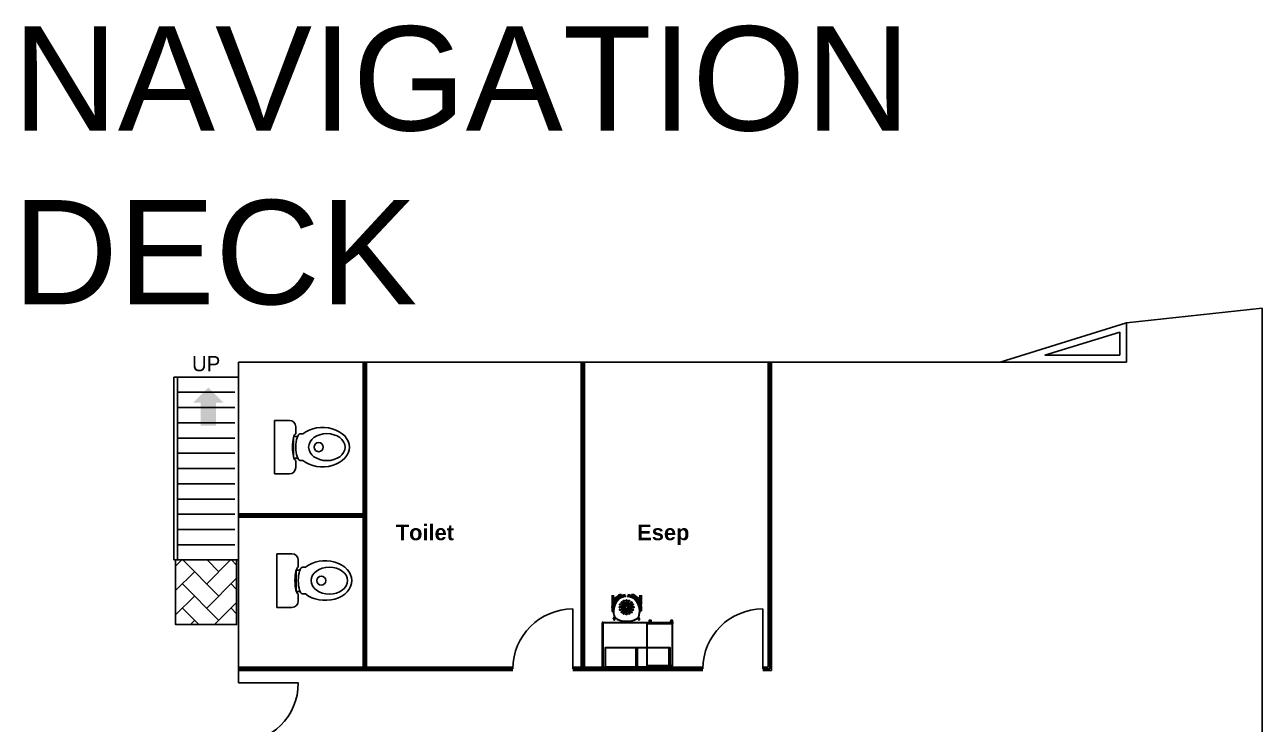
# Model space of a CAD drawing. Header units: millimetres. Extents: x 2592 to 2762, y 1632 to 1753.
# Drawn here: x 2661.86 to 2680.2, y 1671.31 to 1681.67 of the extents above; entities that cross this region are included whole.
import ezdxf

# ---------------------------------------------------------------- set-up
doc = ezdxf.new("R2010")
doc.units = ezdxf.units.MM
for name, color, linetype in [('-1', 7, 'Continuous'), ('01', 7, 'Continuous'), ('1.Garis Benda', 7, 'Continuous'), ('15', 7, 'Continuous'), ('Layer3', 7, 'Continuous'), ('tangki', 7, 'Continuous')]:
    doc.layers.add(name, color=color, linetype=linetype)
doc.layers.add('FURNITURE', color=7, linetype='Continuous', lineweight=30)
doc.layers.add('Layer4', color=7, linetype='Continuous', lineweight=30)
doc.styles.add('holek', font='', dxfattribs={"height": 2})
doc.styles.get("Standard").update_dxf_attribs({"font": 'Arial.ttf'})
doc.styles.get('holek').set_extended_font_data('Vani')

# ---------------------------------------------------------------- blocks, each defined once
blk = doc.blocks.new('toilet')
at = {"linetype": 'Continuous'}
for p, q in [((10827.09, -58.56), (10825.69, -58.56)), ((10827.09, -61.06), (10827.09, -58.56)), ((10824.43, -59.81), (10824.69, -59.81)), ((10825.28, -60.04), (10824.93, -60.04)), ((10825.09, -59.81), (10825.09, -59.16)), ((10825.3, -62), (10825.3, -60.12)), ((10827.09, -61.06), (10827.09, -63.56)), ((10824.43, -62.31), (10824.69, -62.31)), ((10825.29, -62.04), (10824.94, -62.04)), ((10825.09, -62.31), (10825.09, -62.96)), ((10827.09, -63.56), (10825.69, -63.56))]:
    blk.add_line(p, q, dxfattribs=at)
for centre, start, end in [((10825.69, -59.16), 90, 180), ((10825.69, -62.96), 180, 270)]:
    blk.add_arc(centre, 0.6, start, end, dxfattribs=at)
for centre, major_axis, ratio, start_param in [((10822.59, -61.06), (-2.5, 0), 0.738645, 3.885156), ((10824.69, -61.06), (0, 1.25), 0.32, 4.712389), ((10825.09, -61.06), (0, 1.25), 0.249973, 4.712389)]:
    blk.add_ellipse(centre, major_axis=major_axis, ratio=ratio, start_param=start_param, end_param=6.283185, dxfattribs=at)
at = {"linetype": 'Continuous', "extrusion": (0, 0, -1)}
for centre, major_axis, ratio, start_param in [((10822.59, -61.06), (-2.5, 0), 0.738645, 3.885156), ((10824.69, -61.06), (0, -1.25), 0.32, 4.712389), ((10825.09, -61.06), (0, -1.25), 0.249973, 4.712389)]:
    blk.add_ellipse(centre, major_axis=major_axis, ratio=ratio, start_param=start_param, end_param=6.283185, dxfattribs=at)
at = {"layer": '1.Garis Benda', "linetype": 'Continuous'}
blk.add_ellipse((10822.19, -61.06), major_axis=(-1.7, 0), ratio=0.741182, start_param=3.141593, end_param=6.283185, dxfattribs=at)
at = {"layer": '1.Garis Benda', "linetype": 'Continuous', "extrusion": (0, 0, -1)}
blk.add_ellipse((10822.19, -61.06), major_axis=(-1.7, 0), ratio=0.741182, start_param=3.141593, end_param=6.283185, dxfattribs=at)
at = {"layer": 'tangki', "color": 2, "ltscale": 0.6}
blk.add_circle((10822.95, -61.06), 0.423, dxfattribs=at)

msp = doc.modelspace()

# ---------------------------------------------------------------- hatches: boundary and pattern name
at = {"layer": '01'}
h = msp.add_hatch(dxfattribs=at)
h.set_pattern_fill('AR-HBONE', color=2, scale=0.0637, style=0)
h.set_pattern_definition([(45, (1838.6544, 1649.24685), (5e-16, 0.36034235), [0.76440155, -0.25480052]), (135, (1838.83457, 1649.42703), (5e-16, 0.36034235), [0.76440155, -0.25480052])])
h.paths.add_polyline_path([(2665.002, 1672.787), (2665.002, 1673.744), (2664.099, 1673.744), (2664.099, 1672.787)])
at = {"layer": 'Layer4'}
msp.add_hatch(color=256, dxfattribs=at).paths.add_polyline_path([(2664.469, 1675.734), (2664.695, 1675.734), (2664.695, 1676.073), (2664.808, 1676.073), (2664.582, 1676.299), (2664.356, 1676.073), (2664.469, 1676.073)])

# ---------------------------------------------------------------- linework, layer by layer
at = {"layer": '-1', "color": 7}
msp.add_line((2680.202, 1677.477), (2680.202, 1658.327), dxfattribs=at)
for points in [[(2669.984, 1672.132), (2669.984, 1673.018, 0.413453), (2669.096, 1672.132)], [(2672.799, 1672.132), (2672.799, 1673.018, 0.413453), (2671.911, 1672.132)], [(2665.03, 1671.922), (2665.916, 1671.922, -0.413453), (2665.03, 1671.034)]]:
    msp.add_lwpolyline(points, format="xyb", dxfattribs=at)
for p, q in [((2678.189, 1677.256), (2676.317, 1676.677)), ((2678.089, 1677.121), (2676.978, 1676.777)), ((2678.089, 1676.777), (2678.089, 1677.121)), ((2678.189, 1676.677), (2678.189, 1677.256)), ((2666.878, 1676.677), (2666.878, 1672.132)), ((2666.928, 1676.677), (2666.928, 1672.132)), ((2670.107, 1672.132), (2670.107, 1676.677)), ((2670.157, 1672.132), (2670.157, 1676.677)), ((2672.881, 1676.68), (2672.881, 1672.157)), ((2672.931, 1676.68), (2672.931, 1672.107)), ((2665.03, 1674.43), (2666.928, 1674.43)), ((2665.03, 1674.38), (2666.928, 1674.38)), ((2665.03, 1672.157), (2669.096, 1672.157)), ((2669.984, 1672.157), (2671.911, 1672.157)), ((2672.881, 1672.157), (2672.799, 1672.157)), ((2665.03, 1672.107), (2669.096, 1672.107)), ((2669.984, 1672.107), (2671.911, 1672.107)), ((2672.931, 1672.107), (2672.799, 1672.107))]:
    msp.add_line(p, q)
at = {"color": 0}
msp.add_line((2664.071, 1674.409), (2664.071, 1673.744), dxfattribs=at)
for points in [[(2664.071, 1676.454), (2664.071, 1674.409)], [(2665.03, 1676.454), (2664.071, 1676.454)], [(2664.127, 1676.454), (2664.127, 1674.999)], [(2664.127, 1676.228), (2664.974, 1676.228)], [(2664.127, 1676.002), (2664.974, 1676.002)], [(2664.127, 1676.002), (2664.974, 1676.002)], [(2664.127, 1675.776), (2664.974, 1675.776)], [(2664.127, 1675.551), (2664.974, 1675.551)], [(2664.127, 1675.325), (2664.127, 1673.744)], [(2664.127, 1675.325), (2664.974, 1675.325)], [(2664.127, 1675.099), (2664.974, 1675.099)], [(2664.127, 1674.873), (2664.974, 1674.873)], [(2664.127, 1674.647), (2664.974, 1674.647)], [(2664.071, 1674.409), (2664.071, 1673.744)], [(2664.127, 1674.421), (2664.974, 1674.421)], [(2664.127, 1674.195), (2664.974, 1674.195)], [(2664.127, 1673.97), (2664.974, 1673.97)], [(2664.071, 1673.744), (2665.03, 1673.744)]]:
    msp.add_lwpolyline(points)
at = {"color": 2}
msp.add_lwpolyline([(2664.099, 1673.744), (2665.002, 1673.744), (2665.002, 1672.787), (2664.099, 1672.787)], close=True, dxfattribs=at)
at = {"layer": 'FURNITURE', "color": 3, "ltscale": 0.1}
for p, q in [((2670.567, 1673.224), (2670.567, 1673.086)), ((2670.584, 1673.224), (2670.584, 1673.134)), ((2670.59, 1673.072), (2670.604, 1673.072)), ((2670.594, 1673.089), (2670.611, 1673.089)), ((2670.971, 1673.089), (2670.953, 1673.089)), ((2670.974, 1673.072), (2670.96, 1673.072)), ((2670.98, 1673.224), (2670.98, 1673.134)), ((2670.997, 1673.224), (2670.997, 1673.086)), ((2670.586, 1673.043), (2670.564, 1673.043)), ((2670.567, 1673.043), (2670.567, 1672.991)), ((2670.584, 1673.043), (2670.584, 1672.991)), ((2670.59, 1672.868), (2670.604, 1672.902)), ((2670.606, 1672.862), (2670.616, 1672.886)), ((2670.697, 1673.06), (2670.697, 1673.06)), ((2670.958, 1672.862), (2670.948, 1672.886)), ((2670.974, 1672.868), (2670.96, 1672.902)), ((2670.978, 1673.043), (2671, 1673.043)), ((2670.98, 1673.043), (2670.98, 1672.991)), ((2670.997, 1673.043), (2670.997, 1672.991))]:
    msp.add_line(p, q, dxfattribs=at)
at = {"layer": 'FURNITURE', "color": 3}
msp.add_line((2670.435, 1672.818), (2671.476, 1672.818), dxfattribs=at)
at = {"layer": 'FURNITURE', "color": 3, "ltscale": 0.1, "flags": 128}
for points in [[(2670.418, 1672.818), (2670.418, 1672.157), (2670.435, 1672.157), (2670.435, 1672.818)], [(2671.459, 1672.801), (2671.459, 1672.175), (2671.089, 1672.175), (2671.089, 1672.801)], [(2671.457, 1672.802), (2671.091, 1672.802), (2671.091, 1672.818), (2671.457, 1672.818)], [(2671.423, 1672.157), (2670.471, 1672.157), (2670.471, 1672.448), (2671.423, 1672.448)]]:
    msp.add_lwpolyline(points, close=True, dxfattribs=at)
at = {"layer": 'FURNITURE', "color": 3, "ltscale": 0.1}
for points in [[(2671.144, 1672.839), (2671.144, 1672.845), (2671.118, 1672.845), (2671.118, 1672.839)], [(2671.118, 1672.823), (2671.118, 1672.818), (2671.144, 1672.818)], [(2671.144, 1672.818), (2671.144, 1672.823)], [(2671.461, 1672.839), (2671.461, 1672.845), (2671.435, 1672.845), (2671.435, 1672.839)], [(2671.435, 1672.823), (2671.435, 1672.818), (2671.461, 1672.818)]]:
    msp.add_lwpolyline(points, dxfattribs=at)
at = {"layer": 'FURNITURE', "color": 3, "ltscale": 0.1, "flags": 128}
for points in [[(2670.922, 1672.157), (2670.922, 1672.448), (2670.938, 1672.448), (2670.938, 1672.157)], [(2671.406, 1672.448), (2671.406, 1672.157)]]:
    msp.add_lwpolyline(points, dxfattribs=at)
at = {"layer": 'FURNITURE', "color": 3, "ltscale": 0.1}
for centre, radius in [((2670.688, 1673.083), 0.00705), ((2670.71, 1673.116), 0.00705), ((2670.712, 1673.073), 0.00308), ((2670.728, 1673.098), 0.00308), ((2670.728, 1673.066), 0.00308), ((2670.743, 1673.138), 0.00705), ((2670.741, 1673.085), 0.00308), ((2670.753, 1673.114), 0.00308), ((2670.753, 1673.073), 0.00308), ((2670.76, 1673.098), 0.00308), ((2670.767, 1673.081), 0.00308), ((2670.769, 1673.063), 0.00308), ((2670.782, 1673.145), 0.00705), ((2670.782, 1673.12), 0.00308), ((2670.782, 1673.102), 0.00308), ((2670.782, 1673.085), 0.00308), ((2670.782, 1673.067), 0.00308), ((2670.796, 1673.063), 0.00308), ((2670.798, 1673.081), 0.00308), ((2670.804, 1673.098), 0.00308), ((2670.811, 1673.114), 0.00308), ((2670.811, 1673.073), 0.00308), ((2670.821, 1673.138), 0.00705), ((2670.823, 1673.085), 0.00308), ((2670.836, 1673.098), 0.00308), ((2670.836, 1673.066), 0.00308), ((2670.854, 1673.116), 0.00705), ((2670.852, 1673.073), 0.00308), ((2670.876, 1673.083), 0.00705), ((2670.681, 1673.044), 0.00705), ((2670.688, 1673.005), 0.00705), ((2670.706, 1673.044), 0.00308), ((2670.71, 1672.972), 0.00705), ((2670.712, 1673.015), 0.00308), ((2670.724, 1673.044), 0.00308), ((2670.728, 1672.99), 0.00308), ((2670.729, 1673.022), 0.00308), ((2670.743, 1672.95), 0.00705), ((2670.742, 1673.044), 0.00308), ((2670.741, 1673.003), 0.00308), ((2670.745, 1673.06), 0.00308), ((2670.745, 1673.029), 0.00308), ((2670.753, 1673.015), 0.00308), ((2670.753, 1672.974), 0.00308), ((2670.76, 1673.051), 0.00308), ((2670.76, 1673.037), 0.00308), ((2670.76, 1672.99), 0.00308), ((2670.767, 1673.007), 0.00308), ((2670.769, 1673.025), 0.00308), ((2670.782, 1672.943), 0.00705), ((2670.782, 1673.021), 0.00308), ((2670.782, 1673.003), 0.00308), ((2670.782, 1672.986), 0.00308), ((2670.782, 1672.968), 0.00308), ((2670.796, 1673.025), 0.00308), ((2670.798, 1673.007), 0.00308), ((2670.804, 1673.051), 0.00308), ((2670.804, 1673.037), 0.00308), ((2670.804, 1672.99), 0.00308), ((2670.811, 1673.015), 0.00308), ((2670.811, 1672.974), 0.00308), ((2670.821, 1672.95), 0.00705), ((2670.82, 1673.06), 0.00308), ((2670.82, 1673.029), 0.00308), ((2670.823, 1673.044), 0.00308), ((2670.823, 1673.003), 0.00308), ((2670.836, 1673.022), 0.00308), ((2670.836, 1672.99), 0.00308), ((2670.84, 1673.044), 0.00308), ((2670.854, 1672.972), 0.00705), ((2670.852, 1673.015), 0.00308), ((2670.858, 1673.044), 0.00308), ((2670.876, 1673.005), 0.00705), ((2670.883, 1673.044), 0.00705)]:
    msp.add_circle(centre, radius, dxfattribs=at)
for centre, radius, start, end in [((2670.761, 1673.045), 0.198, 134.2199, 179.913), ((2670.761, 1673.045), 0.173, 90, 179.9002), ((2670.838, 1672.984), 0.25, 135.0946, 193.5241), ((2670.796, 1673.04), 0.208, 161.6913, 174.2418), ((2670.792, 1673.036), 0.206, 146.8476, 160.5008), ((2670.777, 1673.041), 0.19, 128.9415, 145.5767), ((2670.761, 1673.045), 0.198, 107.1401, 134.2199), ((2670.762, 1673.06), 0.166, 89.7081, 129.0055), ((2670.773, 1673.024), 0.176, 103.8294, 129.5548), ((2670.773, 1673.048), 0.154, 89.7651, 105.9386), ((2670.791, 1673.048), 0.154, 74.0614, 90.2349), ((2670.802, 1673.06), 0.166, 50.9945, 90.2919), ((2670.803, 1673.045), 0.173, 0.0998, 90), ((2670.791, 1673.024), 0.176, 50.4452, 76.1706), ((2670.803, 1673.045), 0.198, 45.7801, 72.8599), ((2670.726, 1672.984), 0.25, 346.4759, 44.9054), ((2670.788, 1673.041), 0.19, 34.4233, 51.0585), ((2670.803, 1673.045), 0.198, 0.087, 45.7801), ((2670.772, 1673.036), 0.206, 19.4992, 33.1524), ((2670.768, 1673.04), 0.208, 5.7582, 18.3087), ((2670.564, 1673.045), 0.00176, 179.9113, 270), ((2670.575, 1672.991), 0.00837, 180, 0), ((2670.586, 1673.045), 0.00176, 270, 359.9002), ((2671.313, 1673.003), 0.727, 175.4451, 176.8033), ((2670.681, 1672.946), 0.0881, 193.5241, 245.2134), ((2670.884, 1672.946), 0.0881, 294.7866, 346.4759), ((2670.251, 1673.003), 0.727, 3.1967, 4.5549), ((2670.978, 1673.045), 0.00176, 180.0998, 270), ((2670.989, 1672.991), 0.00837, 180, 0), ((2671, 1673.045), 0.00176, 270, 359.9002), ((2670.598, 1672.865), 0.00837, 157.387, 337.387), ((2670.598, 1672.865), 0.00837, 157.387, 337.387), ((2670.774, 1673.148), 0.31, 245.2134, 271.542), ((2670.79, 1673.148), 0.31, 268.458, 294.7866), ((2670.966, 1672.865), 0.00837, 202.613, 22.613), ((2671.115, 1672.831), 0.00859, 292.6199, 67.3801), ((2671.148, 1672.831), 0.00859, 112.6199, 247.3801), ((2671.431, 1672.831), 0.00859, 292.6199, 67.3801), ((2671.464, 1672.831), 0.00859, 112.6199, 247.3801)]:
    msp.add_arc(centre, radius, start, end, dxfattribs=at)
for p in [(2670.724, 1673.073), (2670.753, 1673.106), (2670.753, 1673.106), (2670.756, 1673.106), (2670.782, 1673.103), (2670.807, 1673.098), (2670.808, 1673.106), (2670.811, 1673.106), (2670.811, 1673.106), (2670.829, 1673.091), (2670.836, 1673.098), (2670.836, 1673.098), (2670.84, 1673.073), (2670.706, 1673.044), (2670.706, 1673.044), (2670.712, 1673.015), (2670.712, 1673.015), (2670.715, 1673.044), (2670.721, 1673.018), (2670.728, 1672.99), (2670.728, 1672.99), (2670.735, 1672.997), (2670.753, 1672.974), (2670.753, 1672.974), (2670.756, 1672.982), (2670.782, 1672.977), (2670.782, 1672.968), (2670.782, 1672.968), (2670.782, 1672.962), (2670.808, 1672.982), (2670.811, 1672.974), (2670.811, 1672.974), (2670.829, 1672.997), (2670.836, 1672.99), (2670.836, 1672.99), (2670.849, 1673.044), (2670.852, 1673.015), (2670.852, 1673.015), (2670.858, 1673.044), (2670.858, 1673.044), (2670.865, 1673.044)]:
    msp.add_point(p, dxfattribs=at)
at = {"layer": 'Layer3'}
for p, q in [((2680.202, 1677.477), (2678.189, 1677.256)), ((2666.903, 1676.677), (2666.903, 1672.132)), ((2670.132, 1672.132), (2670.132, 1676.677)), ((2680.202, 1676.595), (2680.202, 1676.595)), ((2666.903, 1674.405), (2665.03, 1674.405)), ((2665.03, 1672.132), (2668.354, 1672.132)), ((2668.354, 1672.132), (2669.096, 1672.132)), ((2669.984, 1672.132), (2671.911, 1672.132)), ((2672.799, 1672.132), (2672.906, 1672.132))]:
    msp.add_line(p, q, dxfattribs=at)
at = {"layer": 'Layer3', "color": 0}
for p, q in [((2676.978, 1676.777), (2678.089, 1676.777)), ((2665.03, 1671.922), (2665.03, 1676.677)), ((2665.03, 1676.677), (2678.189, 1676.677)), ((2672.906, 1672.132), (2672.906, 1676.677))]:
    msp.add_line(p, q, dxfattribs=at)

# ---------------------------------------------------------------- block references
at = {"xscale": 0.15867123129, "yscale": 0.15867123129, "zscale": 0.15867123129, "rotation": 179.9996225183627}
for p in [(4383.51, 1665.716), (4383.547, 1663.739)]:
    msp.add_blockref('toilet', p, dxfattribs=at)

# ---------------------------------------------------------------- texts
at = {"color": 2, "insert": (2664.341, 1676.537), "char_height": 0.2258, "width": 0.80247, "attachment_point": 7, "style": 'holek'}
msp.add_mtext('UP', dxfattribs=at)
at = {"layer": '15', "attachment_point": 1}
for s, width, gutter_width, heights, insert, char_height in [('NAVIGATION\\PDECK', 24.7509, 25.527, [7.574], (2661.686, 1681.651), 1.5442), ('{\\fArial|b1|i0|c0|p34;Toilet}', 4.53817, 38.861, [0], (2667.361, 1674.268), 0.23164), ('{\\fArial|b1|i0|c0|p34;Esep}', 4.53817, 38.861, [0], (2670.939, 1674.268), 0.23164)]:
    msp.add_mtext_dynamic_manual_height_columns(s, width=width, gutter_width=gutter_width, heights=heights, dxfattribs=dict(at, insert=insert, char_height=char_height))

doc.saveas('drawing.dxf')
